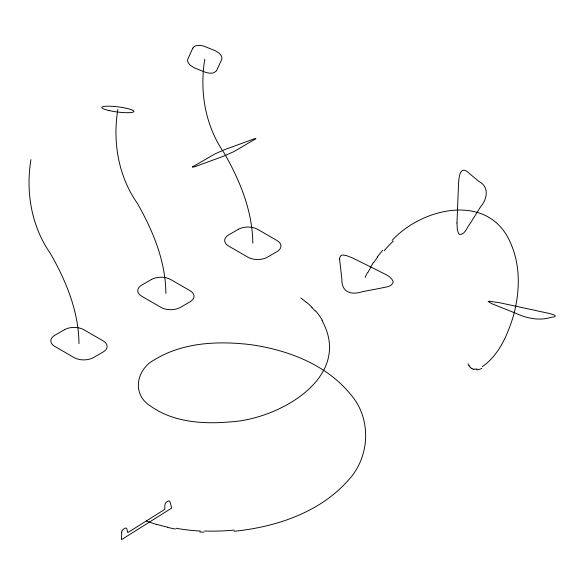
<?xml version="1.0" encoding="UTF-8"?>
<svg xmlns="http://www.w3.org/2000/svg" width="585" height="585" viewBox="0 0 585 585"><rect width="100%" height="100%" fill="white"/><g stroke="black" fill="none" stroke-linecap="round" stroke-linejoin="round"><path stroke-width="0.88" d="M30.925 159.639C25.594 192.077 31.4 226.249 50.361 253.437C66.098 280.924 78.734 311.52 78.96 343.651M117.848 109.454C112.517 141.892 118.316 176.063 137.278 203.251C153.014 230.739 165.657 261.334 165.877 293.465M204.765 59.275C199.441 91.713 205.24 125.877 224.201 153.065C239.938 180.56 252.581 211.156 252.8 243.287M365.106 277.385L367.38 272.69M370.217 267.572L373.515 262.321M377.179 257.129L382.67 250.307M392.147 240.355C422.465 207.309 489.001 192.136 510.522 242.929C520.95 266.116 519.889 292.946 513.089 316.99C507.275 335.571 498.756 355.168 482.325 366.7M477.016 368.981L473.974 369.208M234.19 531.282C275.849 526.975 319.351 512.76 347.907 480.658C370.056 457.521 371.98 418.918 350.729 394.553C326.35 364.455 287.725 349.874 250.329 344.609C218.198 340.821 183.134 342.283 154.82 359.563C136.868 368.638 131.354 393.595 149.731 405.485C172.604 422.319 202.893 424.344 230.285 421.88C278.211 419.43 353.815 377.596 321.896 320.295M199.843 531.955L204.055 532.153M175.332 529.045L167.493 527.414M156.341 524.445L146.287 520.986M472.007 368.674L470.34 367.526M300.807 297.948L306.503 302.467M311.871 307.491L315.147 311.023M469.016 365.852L468.11 363.782M367.892 272.522A85.015 34.442 -42.2 0 1 370.744 267.433M373.947 262.277A74.207 33.243 -40 0 1 377.61 257.137M384.104 250.702A79.918 40.87 -37.8 0 1 393.347 241.078M481.85 368.323A79.918 24.058 -68.1 0 1 476.724 369.808M473.909 369.332A74.207 20.694 -61.7 0 1 472 368.689M470.391 367.446A85.015 23.722 -58.2 0 1 469.148 365.662M167.712 527.209A145.716 75.326 -7.2 0 1 156.568 524.262M200.304 531.048A132.737 70.456 -8 0 1 176.026 528.248M234.241 530.105A137.278 76.16 -8.8 0 1 204.538 531.004M315.608 310.84A84.796 59.992 8.4 0 1 322.298 320.2M306.686 302.372A91.055 62.529 11.2 0 1 312.054 307.41M456.965 222.987L457.346 230.059L458.75 233.715A6.735 3.568 -83.7 0 0 459.649 234.453C465.163 234.68 467.057 227.126 470.106 223.602L480.475 206.966C487.078 199.478 489.645 187.039 479.173 181.613L469.901 173.957C457.294 160.992 458.779 185.094 458.201 192.055L456.965 222.987M121.695 532.335L121.49 539.655L171.697 508.094L170.038 501.952A2.735 1.696 -68.7 0 0 168.012 501.162L166.491 502.113A2.735 1.696 -68.7 0 0 164.882 505.199L164.765 509.374L127.801 532.599L126.857 529.096A2.735 1.696 -68.7 0 0 124.824 528.299L123.311 529.257A2.735 1.696 -68.7 0 0 121.695 532.335M339.563 258.987L341.852 279.008C341.443 292.507 351.329 295.374 362.62 291.637L380.557 288.229C384.718 286.972 391.072 287.315 393.061 282.672A6.15 4.161 24 0 0 392.945 280.976C390.217 275.498 383.555 273.758 378.619 270.848L352.155 257.795L346.357 255.572L342.788 255.023A4.088 2.764 24 0 0 341.011 255.601L339.995 256.99L339.563 258.987M488.234 301.516L492.073 303.812L515.268 313.041C526.368 318.225 538.741 321.07 550.829 317.436C565.541 315.534 538.792 311.586 536.569 310.679L499.897 302.789L489.287 301.238A7.349 1.075 12.5 0 0 488.468 301.348L488.234 301.516M192.831 48.124L187.902 58.917A11.144 6.208 18.6 0 0 190.198 65.162L194.191 67.78L204.64 71.977A9.872 5.499 18.6 0 0 213.796 72.752L216.443 70.887L221.627 59.626A11.144 6.208 18.6 0 0 219.331 53.381L215.346 50.763L204.889 46.566A9.872 5.499 18.6 0 0 195.734 45.791L193.876 46.785L192.831 48.124M192.45 166.952L193.818 166.996A8.248 0.687 -23 0 0 196.246 166.191L223.602 156.195L232.75 152.151A12.907 1.075 -23 0 0 235.331 150.791L255.879 138.667L254.416 138.85A8.248 0.687 -23 0 0 251.989 139.654L224.633 149.65L215.485 153.694A12.907 1.075 -23 0 0 212.903 155.062L192.45 166.952M64.474 329.713L54.814 335.285A13.66 7.883 0 0 0 54.814 346.437L74.134 357.589A13.66 7.883 0 0 0 93.446 357.589L103.106 352.016A13.66 7.883 0 0 0 103.106 340.865L83.787 329.713A13.66 7.883 0 0 0 64.474 329.713M151.391 279.528L141.738 285.1A13.66 7.883 0 0 0 141.738 296.251L161.05 307.403A13.66 7.883 0 0 0 180.37 307.403L190.023 301.831A13.66 7.883 0 0 0 190.023 290.679L170.71 279.528A13.66 7.883 0 0 0 151.391 279.528M238.314 229.342L228.655 234.921A13.66 7.883 0 0 0 228.655 246.073L247.974 257.224A13.66 7.883 0 0 0 267.286 257.224L276.946 251.645A13.66 7.883 0 0 0 276.946 240.493L257.627 229.342A13.66 7.883 0 0 0 238.314 229.342M109.029 110.558A16.153 2.589 7.1 0 0 133.848 111.559A16.153 2.589 7.1 0 0 110.66 106.243A16.153 2.589 7.1 0 0 109.029 110.558"/></g></svg>
